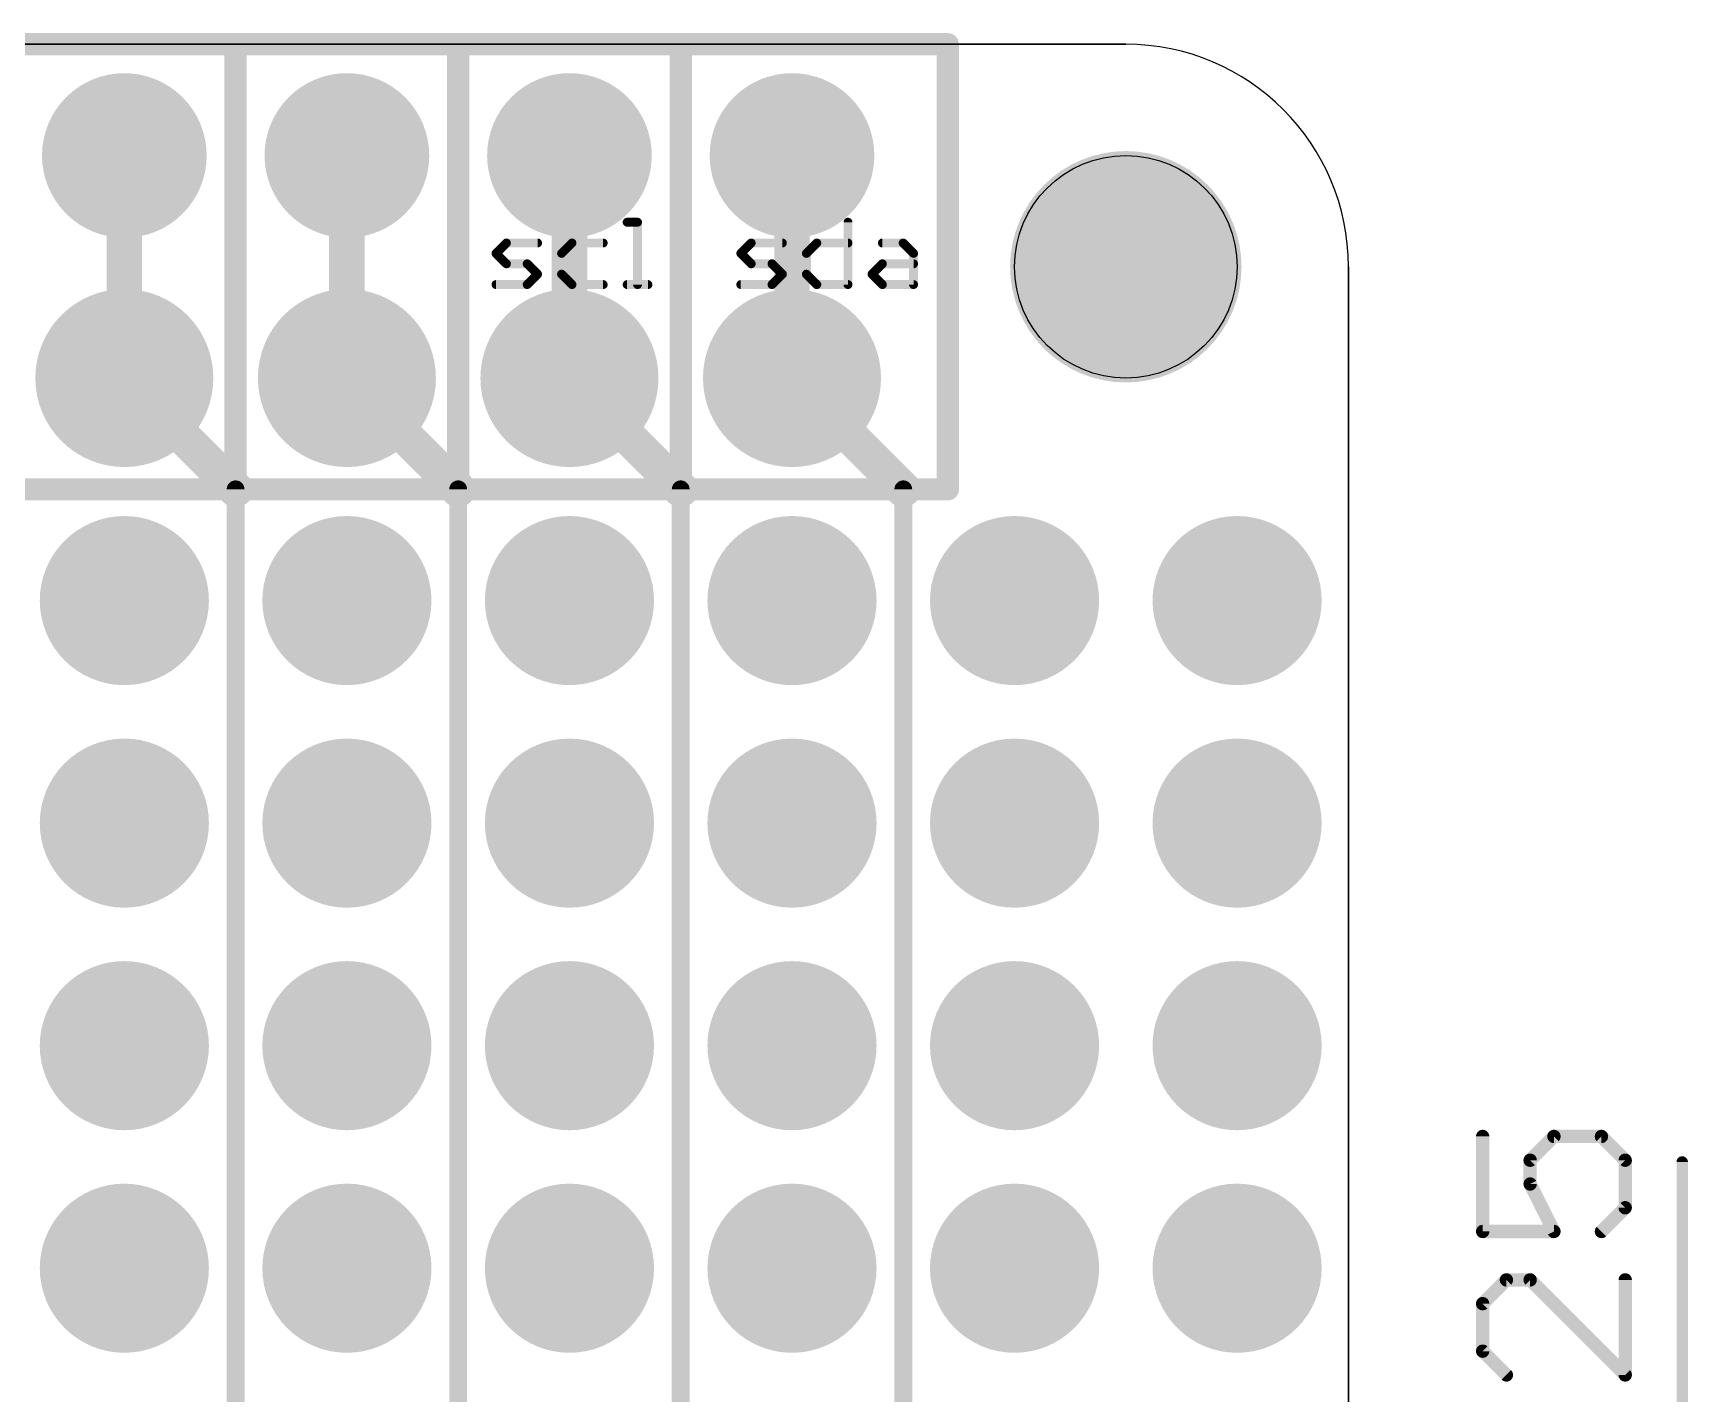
# Model space of a CAD drawing. Extents: x -12.5 to 56.6, y -12.2 to 71.2.
# Drawn here: x 35.79 to 54.67, y 55.72 to 71.25 of the extents above; entities that cross this region are included whole.
import ezdxf

# ---------------------------------------------------------------- set-up
doc = ezdxf.new("R2010")
doc.units = 0
for name, color, linetype in [('16', 132, 'CONTINUOUS'), ('17', 110, 'CONTINUOUS'), ('18', 110, 'CONTINUOUS'), ('20', 53, 'CONTINUOUS'), ('21', 40, 'CONTINUOUS'), ('30', 253, 'CONTINUOUS'), ('47', 253, 'CONTINUOUS')]:
    doc.layers.add(name, color=color, linetype=linetype)

# ---------------------------------------------------------------- blocks, each defined once
blk = doc.blocks.new('ROUNDP')
at = {"const_width": 0.5}
blk.add_lwpolyline([(0, -0.25, 1), (0, 0.25, 1), (0, -0.25)], format="xyb", dxfattribs=at)
blk = doc.blocks.new('ROUNDV')
at = {"const_width": 0.5}
blk.add_lwpolyline([(0, -0.25, 1), (0, 0.25, 1), (0, -0.25)], format="xyb", dxfattribs=at)

msp = doc.modelspace()

# ---------------------------------------------------------------- linework, layer by layer
at = {"layer": '16'}
for points, const_width in [([(36.83, 69.85), (36.83, 67.31)], 0.4064), ([(39.37, 69.85), (39.37, 67.31)], 0.4064), ([(41.91, 69.85), (41.91, 67.31)], 0.4064), ([(44.45, 69.85), (44.45, 67.31)], 0.4064), ([(38.1, 66.04), (36.83, 67.31)], 0.4064), ([(40.64, 66.04), (39.37, 67.31)], 0.4064), ([(43.18, 66.04), (41.91, 67.31)], 0.4064), ([(45.72, 66.04), (44.45, 67.31)], 0.4064), ([(38.1, 48.514), (38.1, 66.04)], 0.2032), ([(40.64, 48.514), (40.64, 66.04)], 0.2032), ([(43.18, 48.514), (43.18, 66.04)], 0.2032), ([(45.72, 48.26), (45.72, 66.04)], 0.2032)]:
    msp.add_lwpolyline(points, dxfattribs=dict(at, const_width=const_width))
for points, const_width in [([(36.9316, 69.85, 1), (36.7284, 69.85)], 0.2032), ([(39.4716, 69.85, 1), (39.2684, 69.85)], 0.2032), ([(42.0116, 69.85, 1), (41.8084, 69.85)], 0.2032), ([(44.5516, 69.85, 1), (44.3484, 69.85)], 0.2032), ([(36.9018, 67.3818, 1), (36.7582, 67.2382)], 0.2032), ([(39.4418, 67.3818, 1), (39.2982, 67.2382)], 0.2032), ([(41.9818, 67.3818, 1), (41.8382, 67.2382)], 0.2032), ([(44.5218, 67.3818, 1), (44.3782, 67.2382)], 0.2032), ([(36.7284, 67.31, 1), (36.9316, 67.31)], 0.2032), ([(39.2684, 67.31, 1), (39.4716, 67.31)], 0.2032), ([(41.8084, 67.31, 1), (42.0116, 67.31)], 0.2032), ([(44.3484, 67.31, 1), (44.5516, 67.31)], 0.2032), ([(38.0282, 65.9682, 1), (38.1718, 66.1118)], 0.2032), ([(38.1508, 66.04, 1), (38.0492, 66.04)], 0.1016), ([(40.5682, 65.9682, 1), (40.7118, 66.1118)], 0.2032), ([(40.6908, 66.04, 1), (40.5892, 66.04)], 0.1016), ([(43.1082, 65.9682, 1), (43.2518, 66.1118)], 0.2032), ([(43.2308, 66.04, 1), (43.1292, 66.04)], 0.1016), ([(45.6482, 65.9682, 1), (45.7918, 66.1118)], 0.2032), ([(45.7708, 66.04, 1), (45.6692, 66.04)], 0.1016)]:
    msp.add_lwpolyline(points, format="xyb", dxfattribs=dict(at, const_width=const_width))
at = {"layer": '20'}
for p, q in [((2.54, 71.12), (48.26, 71.12)), ((50.8, 68.58), (50.8, 2.54))]:
    msp.add_line(p, q, dxfattribs=at)
msp.add_circle((48.26, 68.58), 1.27, dxfattribs=at)
msp.add_arc((48.26, 68.58), 2.54, 0, 90, dxfattribs=at)
at = {"layer": '21'}
for p, q in [((48.26, 71.12), (2.54, 71.12)), ((50.8, 50.8), (50.8, 68.58))]:
    msp.add_line(p, q, dxfattribs=at)
for points, const_width in [([(7.62, 71.12), (46.228, 71.12)], 0.254), ([(38.1, 71.12), (38.1, 66.04)], 0.254), ([(40.64, 71.12), (40.64, 66.04)], 0.254), ([(43.18, 71.12), (43.18, 66.04)], 0.254), ([(46.228, 66.04), (46.228, 71.12)], 0.254), ([(42.5686, 69.0886), (42.6873, 69.0886)], 0.1016), ([(42.6873, 69.0886), (42.6873, 68.3768)], 0.1016), ([(45.0888, 69.0886), (45.0888, 68.3768)], 0.1016), ([(36.83, 68.834), (36.83, 68.199)], 0.4064), ([(39.37, 68.834), (39.37, 68.199)], 0.4064), ([(41.0718, 68.7327), (41.1904, 68.8513)], 0.1016), ([(41.1904, 68.6141), (41.0718, 68.7327)], 0.1016), ([(41.1904, 68.8513), (41.5463, 68.8513)], 0.1016), ([(41.9389, 68.8513), (41.8202, 68.7327)], 0.1016), ([(41.8202, 68.7327), (41.8202, 68.4954)], 0.1016), ([(42.2948, 68.8513), (41.9389, 68.8513)], 0.1016), ([(43.8658, 68.7327), (43.9844, 68.8513)], 0.1016), ([(43.9844, 68.6141), (43.8658, 68.7327)], 0.1016), ([(43.9844, 68.8513), (44.3403, 68.8513)], 0.1016), ([(44.6142, 68.7327), (44.7328, 68.8513)], 0.1016), ([(44.6142, 68.4954), (44.6142, 68.7327)], 0.1016), ([(44.7328, 68.8513), (45.0888, 68.8513)], 0.1016), ([(45.4813, 68.8513), (45.7185, 68.8513)], 0.1016), ([(45.7185, 68.8513), (45.8372, 68.7327)], 0.1016), ([(45.8372, 68.7327), (45.8372, 68.3768)], 0.1016), ([(41.4277, 68.6141), (41.1904, 68.6141)], 0.1016), ([(41.5463, 68.4954), (41.4277, 68.6141)], 0.1016), ([(44.2217, 68.6141), (43.9844, 68.6141)], 0.1016), ([(44.3403, 68.4954), (44.2217, 68.6141)], 0.1016), ([(45.3626, 68.4954), (45.4813, 68.6141)], 0.1016), ([(45.4813, 68.6141), (45.8372, 68.6141)], 0.1016), ([(41.0718, 68.3768), (41.4277, 68.3768)], 0.1016), ([(41.4277, 68.3768), (41.5463, 68.4954)], 0.1016), ([(41.8202, 68.4954), (41.9389, 68.3768)], 0.1016), ([(41.9389, 68.3768), (42.2948, 68.3768)], 0.1016), ([(42.5686, 68.3768), (42.8059, 68.3768)], 0.1016), ([(43.8658, 68.3768), (44.2217, 68.3768)], 0.1016), ([(44.2217, 68.3768), (44.3403, 68.4954)], 0.1016), ([(44.7328, 68.3768), (44.6142, 68.4954)], 0.1016), ([(45.0888, 68.3768), (44.7328, 68.3768)], 0.1016), ([(45.4813, 68.3768), (45.3626, 68.4954)], 0.1016), ([(45.8372, 68.3768), (45.4813, 68.3768)], 0.1016), ([(35.56, 66.04), (38.1, 66.04)], 0.254), ([(38.1, 66.04), (40.64, 66.04)], 0.254), ([(40.64, 66.04), (43.18, 66.04)], 0.254), ([(43.18, 66.04), (46.228, 66.04)], 0.254)]:
    msp.add_lwpolyline(points, dxfattribs=dict(at, const_width=const_width))
for points, const_width in [([(38.1635, 71.12, 1), (38.0365, 71.12)], 0.127), ([(40.7035, 71.12, 1), (40.5765, 71.12)], 0.127), ([(43.2435, 71.12, 1), (43.1165, 71.12)], 0.127), ([(46.2915, 71.12, 1), (46.1645, 71.12)], 0.127), ([(46.228, 71.0565, 1), (46.228, 71.1835)], 0.127), ([(42.5686, 69.114, 1), (42.5686, 69.0632)], 0.0508), ([(42.7127, 69.0886, 1), (42.6619, 69.0886)], 0.0508), ([(42.6873, 69.0632, 1), (42.6873, 69.114)], 0.0508), ([(45.1142, 69.0886, 1), (45.0634, 69.0886)], 0.0508), ([(36.9316, 68.834, 1), (36.7284, 68.834)], 0.2032), ([(39.4716, 68.834, 1), (39.2684, 68.834)], 0.2032), ([(41.0898, 68.7507, 1), (41.0538, 68.7147)], 0.0508), ([(41.0538, 68.7507, 1), (41.0898, 68.7147)], 0.0508), ([(41.1904, 68.8767, 1), (41.1904, 68.8259)], 0.0508), ([(41.2084, 68.8334, 1), (41.1725, 68.8693)], 0.0508), ([(41.5463, 68.8259, 1), (41.5463, 68.8767)], 0.0508), ([(41.8456, 68.7327, 1), (41.7948, 68.7327)], 0.0508), ([(41.8023, 68.7507, 1), (41.8382, 68.7147)], 0.0508), ([(41.9389, 68.8767, 1), (41.9389, 68.8259)], 0.0508), ([(41.9568, 68.8334, 1), (41.9209, 68.8693)], 0.0508), ([(42.2948, 68.8259, 1), (42.2948, 68.8767)], 0.0508), ([(43.8838, 68.7507, 1), (43.8478, 68.7147)], 0.0508), ([(43.8478, 68.7507, 1), (43.8838, 68.7147)], 0.0508), ([(43.9844, 68.8767, 1), (43.9844, 68.8259)], 0.0508), ([(44.0024, 68.8334, 1), (43.9665, 68.8693)], 0.0508), ([(44.3403, 68.8259, 1), (44.3403, 68.8767)], 0.0508), ([(44.6396, 68.7327, 1), (44.5888, 68.7327)], 0.0508), ([(44.5963, 68.7507, 1), (44.6322, 68.7147)], 0.0508), ([(44.7328, 68.8767, 1), (44.7328, 68.8259)], 0.0508), ([(44.7508, 68.8334, 1), (44.7149, 68.8693)], 0.0508), ([(45.0888, 68.8259, 1), (45.0888, 68.8767)], 0.0508), ([(45.4813, 68.8767, 1), (45.4813, 68.8259)], 0.0508), ([(45.7365, 68.8693, 1), (45.7006, 68.8334)], 0.0508), ([(45.7185, 68.8259, 1), (45.7185, 68.8767)], 0.0508), ([(45.8626, 68.7327, 1), (45.8118, 68.7327)], 0.0508), ([(45.8192, 68.7147, 1), (45.8551, 68.7507)], 0.0508), ([(41.1904, 68.6395, 1), (41.1904, 68.5887)], 0.0508), ([(41.1725, 68.5961, 1), (41.2084, 68.632)], 0.0508), ([(41.4457, 68.632, 1), (41.4097, 68.5961)], 0.0508), ([(41.4277, 68.5887, 1), (41.4277, 68.6395)], 0.0508), ([(43.9844, 68.6395, 1), (43.9844, 68.5887)], 0.0508), ([(43.9665, 68.5961, 1), (44.0024, 68.632)], 0.0508), ([(44.2397, 68.632, 1), (44.2037, 68.5961)], 0.0508), ([(44.2217, 68.5887, 1), (44.2217, 68.6395)], 0.0508), ([(45.4813, 68.6395, 1), (45.4813, 68.5887)], 0.0508), ([(45.4992, 68.5961, 1), (45.4633, 68.632)], 0.0508), ([(45.8372, 68.5887, 1), (45.8372, 68.6395)], 0.0508), ([(41.0718, 68.4022, 1), (41.0718, 68.3514)], 0.0508), ([(41.4097, 68.3948, 1), (41.4457, 68.3588)], 0.0508), ([(41.4277, 68.3514, 1), (41.4277, 68.4022)], 0.0508), ([(41.5643, 68.4775, 1), (41.5284, 68.5134)], 0.0508), ([(41.5284, 68.4775, 1), (41.5643, 68.5134)], 0.0508), ([(41.7948, 68.4954, 1), (41.8456, 68.4954)], 0.0508), ([(41.8382, 68.5134, 1), (41.8023, 68.4775)], 0.0508), ([(41.9389, 68.4022, 1), (41.9389, 68.3514)], 0.0508), ([(41.9209, 68.3588, 1), (41.9568, 68.3948)], 0.0508), ([(42.2948, 68.3514, 1), (42.2948, 68.4022)], 0.0508), ([(42.5686, 68.4022, 1), (42.5686, 68.3514)], 0.0508), ([(42.6619, 68.3768, 1), (42.7127, 68.3768)], 0.0508), ([(42.8059, 68.3514, 1), (42.8059, 68.4022)], 0.0508), ([(43.8658, 68.4022, 1), (43.8658, 68.3514)], 0.0508), ([(44.2037, 68.3948, 1), (44.2397, 68.3588)], 0.0508), ([(44.2217, 68.3514, 1), (44.2217, 68.4022)], 0.0508), ([(44.3583, 68.4775, 1), (44.3224, 68.5134)], 0.0508), ([(44.3224, 68.4775, 1), (44.3583, 68.5134)], 0.0508), ([(44.5888, 68.4954, 1), (44.6396, 68.4954)], 0.0508), ([(44.6322, 68.5134, 1), (44.5963, 68.4775)], 0.0508), ([(44.7328, 68.4022, 1), (44.7328, 68.3514)], 0.0508), ([(44.7149, 68.3588, 1), (44.7508, 68.3948)], 0.0508), ([(45.0634, 68.3768, 1), (45.1142, 68.3768)], 0.0508), ([(45.0888, 68.3514, 1), (45.0888, 68.4022)], 0.0508), ([(45.3806, 68.5134, 1), (45.3447, 68.4775)], 0.0508), ([(45.3447, 68.5134, 1), (45.3806, 68.4775)], 0.0508), ([(45.4813, 68.4022, 1), (45.4813, 68.3514)], 0.0508), ([(45.4633, 68.3588, 1), (45.4992, 68.3948)], 0.0508), ([(45.8118, 68.3768, 1), (45.8626, 68.3768)], 0.0508), ([(45.8372, 68.3514, 1), (45.8372, 68.4022)], 0.0508), ([(36.7284, 68.199, 1), (36.9316, 68.199)], 0.2032), ([(39.2684, 68.199, 1), (39.4716, 68.199)], 0.2032), ([(38.1, 66.1035, 1), (38.1, 65.9765)], 0.127), ([(38.0365, 66.04, 1), (38.1635, 66.04)], 0.127), ([(38.1, 65.9765, 1), (38.1, 66.1035)], 0.127), ([(40.64, 66.1035, 1), (40.64, 65.9765)], 0.127), ([(40.5765, 66.04, 1), (40.7035, 66.04)], 0.127), ([(40.64, 65.9765, 1), (40.64, 66.1035)], 0.127), ([(43.18, 66.1035, 1), (43.18, 65.9765)], 0.127), ([(43.1165, 66.04, 1), (43.2435, 66.04)], 0.127), ([(43.18, 65.9765, 1), (43.18, 66.1035)], 0.127), ([(46.1645, 66.04, 1), (46.2915, 66.04)], 0.127), ([(46.228, 65.9765, 1), (46.228, 66.1035)], 0.127)]:
    msp.add_lwpolyline(points, format="xyb", dxfattribs=dict(at, const_width=const_width))
msp.add_arc((48.26, 68.58), 2.54, 0, 90, dxfattribs=at)
at = {"layer": '30', "const_width": 0.4064}
for points in [[(39.37, 67.183), (39.37, 69.977)], [(44.45, 69.977), (44.45, 67.31)], [(36.83, 67.183), (36.83, 69.85)], [(41.91, 67.31), (41.91, 69.85)]]:
    msp.add_lwpolyline(points, dxfattribs=at)
at = {"layer": '30'}
for points, const_width in [([(39.4716, 69.977, 1), (39.2684, 69.977)], 0.2032), ([(44.5516, 69.977, 1), (44.3484, 69.977)], 0.2032), ([(36.9316, 69.85, 1), (36.7284, 69.85)], 0.2032), ([(42.0116, 69.85, 1), (41.8084, 69.85)], 0.2032), ([(48.26, 67.9196, 1), (48.26, 69.2404, 1), (48.26, 67.9196)], 1.3208), ([(36.7284, 67.183, 1), (36.9316, 67.183)], 0.2032), ([(39.2684, 67.183, 1), (39.4716, 67.183)], 0.2032), ([(41.8084, 67.31, 1), (42.0116, 67.31)], 0.2032), ([(44.3484, 67.31, 1), (44.5516, 67.31)], 0.2032)]:
    msp.add_lwpolyline(points, format="xyb", dxfattribs=dict(at, const_width=const_width))
at = {"layer": '47'}
for points, const_width in [([(52.3323, 58.6538), (52.3323, 57.5691)], 0.1524), ([(52.8746, 58.3826), (53.1458, 58.6538)], 0.1524), ([(53.1458, 58.6538), (53.6881, 58.6538)], 0.1524), ([(53.6881, 58.6538), (53.9593, 58.3826)], 0.1524), ([(52.8746, 58.1114), (52.8746, 58.3826)], 0.1524), ([(53.9593, 58.3826), (53.9593, 57.8403)], 0.1524), ([(54.61, 50.865), (54.61, 58.3628)], 0.13), ([(53.1458, 57.5691), (52.8746, 58.1114)], 0.1524), ([(53.9593, 57.8403), (53.6881, 57.5691)], 0.1524), ([(52.3323, 57.5691), (53.1458, 57.5691)], 0.1524), ([(52.6035, 57.0166), (52.3323, 56.7454)], 0.1524), ([(52.8746, 57.0166), (52.6035, 57.0166)], 0.1524), ([(53.9593, 55.9319), (52.8746, 57.0166)], 0.1524), ([(53.9593, 57.0166), (53.9593, 55.9319)], 0.1524), ([(52.3323, 56.7454), (52.3323, 56.2031)], 0.1524), ([(52.3323, 56.2031), (52.6035, 55.9319)], 0.1524)]:
    msp.add_lwpolyline(points, dxfattribs=dict(at, const_width=const_width))
for points, const_width in [([(52.3704, 58.6538, 1), (52.2942, 58.6538)], 0.0762), ([(53.1458, 58.6919, 1), (53.1458, 58.6157)], 0.0762), ([(53.1727, 58.6268, 1), (53.1189, 58.6807)], 0.0762), ([(53.7151, 58.6807, 1), (53.6612, 58.6268)], 0.0762), ([(53.6881, 58.6157, 1), (53.6881, 58.6919)], 0.0762), ([(52.9127, 58.3826, 1), (52.8365, 58.3826)], 0.0762), ([(52.8477, 58.4095, 1), (52.9016, 58.3556)], 0.0762), ([(53.9974, 58.3826, 1), (53.9212, 58.3826)], 0.0762), ([(53.9324, 58.3556, 1), (53.9862, 58.4095)], 0.0762), ([(54.6425, 58.3628, 1), (54.5775, 58.3628)], 0.065), ([(52.9087, 58.1285, 1), (52.8406, 58.0944)], 0.0762), ([(52.8365, 58.1114, 1), (52.9127, 58.1114)], 0.0762), ([(53.9212, 57.8403, 1), (53.9974, 57.8403)], 0.0762), ([(53.9862, 57.8133, 1), (53.9324, 57.8672)], 0.0762), ([(52.3323, 57.6072, 1), (52.3323, 57.531)], 0.0762), ([(52.2942, 57.5691, 1), (52.3704, 57.5691)], 0.0762), ([(53.1117, 57.5521, 1), (53.1799, 57.5861)], 0.0762), ([(53.1458, 57.531, 1), (53.1458, 57.6072)], 0.0762), ([(53.6612, 57.596, 1), (53.7151, 57.5421)], 0.0762), ([(52.6035, 57.0547, 1), (52.6035, 56.9785)], 0.0762), ([(52.6304, 56.9897, 1), (52.5765, 57.0435)], 0.0762), ([(52.9016, 57.0435, 1), (52.8477, 56.9897)], 0.0762), ([(52.8746, 56.9785, 1), (52.8746, 57.0547)], 0.0762), ([(53.9974, 57.0166, 1), (53.9212, 57.0166)], 0.0762), ([(52.3704, 56.7454, 1), (52.2942, 56.7454)], 0.0762), ([(52.3054, 56.7724, 1), (52.3593, 56.7185)], 0.0762), ([(52.2942, 56.2031, 1), (52.3704, 56.2031)], 0.0762), ([(52.3593, 56.23, 1), (52.3054, 56.1762)], 0.0762), ([(52.5765, 55.905, 1), (52.6304, 55.9589)], 0.0762), ([(53.9212, 55.9319, 1), (53.9974, 55.9319)], 0.0762), ([(53.9324, 55.905, 1), (53.9862, 55.9589)], 0.0762)]:
    msp.add_lwpolyline(points, format="xyb", dxfattribs=dict(at, const_width=const_width))

# ---------------------------------------------------------------- block references
at = {"layer": '17', "xscale": 1.778, "yscale": 1.778}
for p in [(36.83, 69.85), (36.83, 69.85), (39.37, 69.85), (39.37, 69.85), (41.91, 69.85), (41.91, 69.85), (44.45, 69.85), (44.45, 69.85)]:
    msp.add_blockref('ROUNDP', p, dxfattribs=at)
at = {"layer": '17', "xscale": 1.9304, "yscale": 1.9304, "rotation": 90}
for p in [(36.83, 67.31), (36.83, 67.31), (39.37, 67.31), (39.37, 67.31), (41.91, 67.31), (41.91, 67.31), (44.45, 67.31), (44.45, 67.31)]:
    msp.add_blockref('ROUNDP', p, dxfattribs=at)
at = {"layer": '18', "xscale": 1.9304, "yscale": 1.9304}
for p in [(36.83, 64.77), (36.83, 64.77), (39.37, 64.77), (39.37, 64.77), (41.91, 64.77), (41.91, 64.77), (44.45, 64.77), (44.45, 64.77), (46.99, 64.77), (46.99, 64.77), (49.53, 64.77), (49.53, 64.77), (36.83, 62.23), (36.83, 62.23), (39.37, 62.23), (39.37, 62.23), (41.91, 62.23), (41.91, 62.23), (44.45, 62.23), (44.45, 62.23), (46.99, 62.23), (46.99, 62.23), (49.53, 62.23), (49.53, 62.23), (36.83, 59.69), (36.83, 59.69), (39.37, 59.69), (39.37, 59.69), (41.91, 59.69), (41.91, 59.69), (44.45, 59.69), (44.45, 59.69), (46.99, 59.69), (46.99, 59.69), (49.53, 59.69), (49.53, 59.69), (36.83, 57.15), (36.83, 57.15), (39.37, 57.15), (39.37, 57.15), (41.91, 57.15), (41.91, 57.15), (44.45, 57.15), (44.45, 57.15), (46.99, 57.15), (46.99, 57.15), (49.53, 57.15), (49.53, 57.15)]:
    msp.add_blockref('ROUNDV', p, dxfattribs=at)
at = {"layer": '30', "xscale": 1.8796, "yscale": 1.8796}
for p in [(36.83, 69.85), (39.37, 69.85), (41.91, 69.85), (44.45, 69.85)]:
    msp.add_blockref('ROUNDP', p, dxfattribs=at)
at = {"layer": '30', "xscale": 2.032, "yscale": 2.032, "rotation": 90}
for p in [(36.83, 67.31), (39.37, 67.31), (41.91, 67.31), (44.45, 67.31)]:
    msp.add_blockref('ROUNDP', p, dxfattribs=at)

doc.saveas('drawing.dxf')
